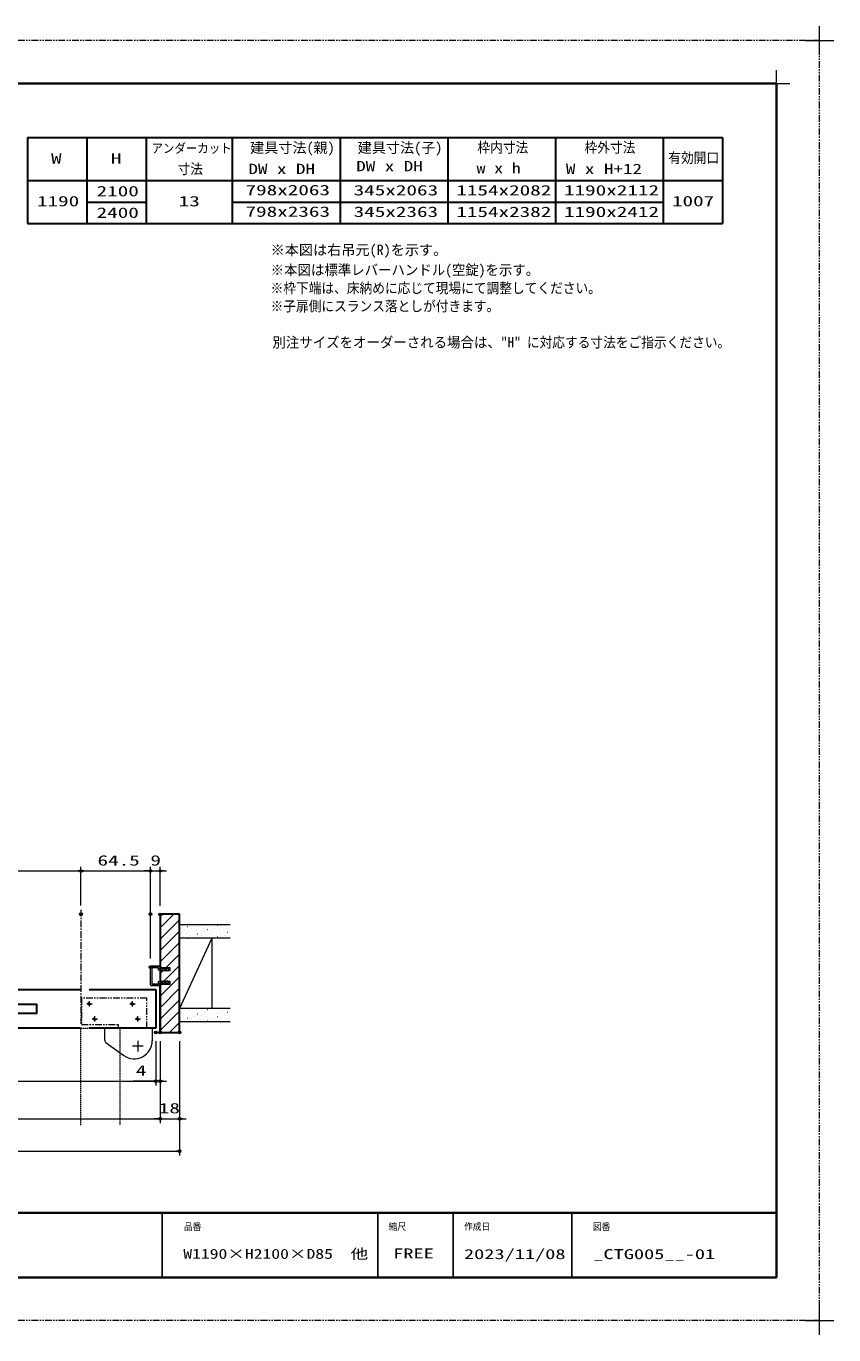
# Model space of a CAD drawing. Units: millimetres, scale not verified. Extents: x -1306 to 1306, y -607 to 607.
# Drawn here: x -349 to 400, y -607 to 607 of the extents above; entities that cross this region are included whole.
import ezdxf
from ezdxf.enums import TextEntityAlignment as Align

# ---------------------------------------------------------------- set-up
doc = ezdxf.new("R2010")
doc.units = ezdxf.units.MM
doc.header["$LTSCALE"] = 5
doc.header["$PDMODE"] = 32
doc.header["$PDSIZE"] = 2.5
for name, pattern in [('USER1', [2.5, 1.25, -0.25, 0.25, -0.25, 0.25, -0.25]), ('USER2', [0.375, 0.25, -0.125]), ('USER3', [2, 1.25, -0.25, 0.25, -0.25])]:
    doc.linetypes.add(name, pattern=pattern)
for name, color, linetype, lineweight in [('0-1_線(白)', 7, 'Continuous', 30), ('0-2_線(水)', 4, 'Continuous', 9), ('0-3_線(黄)', 2, 'Continuous', 15), ('0-6_寸法線', 3, 'Continuous', 13), ('0-7_0', 3, 'Continuous', 25), ('0-8_DEFPOINTS', 7, 'Continuous', 5), ('0-9_ハッチング', 6, 'Continuous', 9), ('0-A_中心線', 3, 'USER3', 9), ('0-B_陰線', 1, 'USER1', 9), ('0-C_点線(黄)', 2, 'USER2', 15), ('0-D_図面枠', 7, 'Continuous', 35), ('0-E_一般', 7, 'Continuous', 5)]:
    doc.layers.add(name, color=color, linetype=linetype, lineweight=lineweight)
doc.styles.add('ＭＳ ゴシック', font='')
doc.styles.get('ＭＳ ゴシック').set_extended_font_data('MS Gothic')

# ---------------------------------------------------------------- blocks, each defined once
blk = doc.blocks.new('_DOT')
at = {"layer": '0-7_0'}
blk.add_line((-2.5, 0), (-5, 0), dxfattribs=at)
for points in [[(0, 0), (-2.5, 0), (-2.48, 0.313)], [(0, 0), (-2.48, -0.313), (-2.5, 0)], [(0, 0), (-2.48, 0.313), (-2.421, 0.622)], [(0, 0), (-2.421, -0.622), (-2.48, -0.313)], [(0, 0), (-2.421, 0.622), (-2.324, 0.92)], [(0, 0), (-2.324, -0.92), (-2.421, -0.622)], [(0, 0), (-2.324, 0.92), (-2.191, 1.204)], [(0, 0), (-2.191, -1.204), (-2.324, -0.92)], [(0, 0), (-2.191, 1.204), (-2.023, 1.469)], [(0, 0), (-2.023, -1.469), (-2.191, -1.204)], [(0, 0), (-2.023, 1.469), (-1.822, 1.711)], [(0, 0), (-1.822, -1.711), (-2.023, -1.469)], [(0, 0), (-1.822, 1.711), (-1.594, 1.926)], [(0, 0), (-1.594, -1.926), (-1.822, -1.711)], [(0, 0), (-1.594, 1.926), (-1.34, 2.111)], [(0, 0), (-1.34, -2.111), (-1.594, -1.926)], [(0, 0), (-1.34, 2.111), (-1.064, 2.262)], [(0, 0), (-1.064, -2.262), (-1.34, -2.111)], [(0, 0), (-1.064, 2.262), (-0.773, 2.378)], [(0, 0), (-0.773, -2.378), (-1.064, -2.262)], [(0, 0), (-0.773, 2.378), (-0.468, 2.456)], [(0, 0), (-0.468, -2.456), (-0.773, -2.378)], [(0, 0), (-0.468, 2.456), (-0.157, 2.495)], [(0, 0), (-0.157, -2.495), (-0.468, -2.456)], [(0, 0), (-0.157, 2.495), (0.157, 2.495)], [(0, 0), (0.157, -2.495), (-0.157, -2.495)], [(0, 0), (0.157, 2.495), (0.468, 2.456)], [(0, 0), (0.468, 2.456), (0.773, 2.378)], [(0, 0), (0.773, 2.378), (1.064, 2.262)], [(0, 0), (1.064, 2.262), (1.34, 2.111)], [(0, 0), (1.34, 2.111), (1.594, 1.926)], [(0, 0), (1.594, 1.926), (1.822, 1.711)], [(0, 0), (1.822, 1.711), (2.023, 1.469)], [(0, 0), (2.023, 1.469), (2.191, 1.204)], [(0, 0), (2.191, 1.204), (2.324, 0.92)], [(0, 0), (2.324, 0.92), (2.421, 0.622)], [(0, 0), (2.421, 0.622), (2.48, 0.313)], [(0, 0), (2.48, 0.313), (2.5, 0)], [(0, 0), (0.468, -2.456), (0.157, -2.495)], [(0, 0), (0.773, -2.378), (0.468, -2.456)], [(0, 0), (1.064, -2.262), (0.773, -2.378)], [(0, 0), (1.34, -2.111), (1.064, -2.262)], [(0, 0), (1.594, -1.926), (1.34, -2.111)], [(0, 0), (1.822, -1.711), (1.594, -1.926)], [(0, 0), (2.023, -1.469), (1.822, -1.711)], [(0, 0), (2.191, -1.204), (2.023, -1.469)], [(0, 0), (2.324, -0.92), (2.191, -1.204)], [(0, 0), (2.421, -0.622), (2.324, -0.92)], [(0, 0), (2.48, -0.313), (2.421, -0.622)], [(0, 0), (2.5, 0), (2.48, -0.313)]]:
    blk.add_solid(points, dxfattribs=at)
blk = doc.blocks.new('グループ-13-1')
at = {"layer": '0-E_一般'}
for p, q in [((62041.6, -14029.5), (62041.6, -13365.5)), ((61709.6, -13697.5), (62373.6, -13697.5))]:
    blk.add_line(p, q, dxfattribs=at)

msp = doc.modelspace()

# ---------------------------------------------------------------- linework, layer by layer
at = {"layer": '0-1_線(白)'}
for p, q in [((-347.964, 504), (-347.964, 424)), ((-347.964, 504), (297.036, 504)), ((-292.964, 504), (-292.964, 424)), ((-237.964, 504), (-237.964, 424)), ((-157.964, 504), (-157.964, 424)), ((-57.964, 504), (-57.964, 424)), ((42.036, 504), (42.036, 424)), ((142.036, 504), (142.036, 424)), ((242.036, 504), (242.036, 424)), ((297.036, 504), (297.036, 424)), ((-347.964, 464), (297.036, 464)), ((-292.964, 444), (-237.964, 444)), ((-157.964, 444), (242.036, 444)), ((-347.964, 424), (297.036, 424)), ((-224.423, -216.763), (-224.923, -217.263)), ((-224.923, -217.263), (-224.923, -266.263)), ((-206.923, -216.763), (-224.423, -216.763)), ((-206.923, -326.763), (-206.923, -216.763)), ((-224.923, -269.463), (-224.923, -279.063)), ((-360.873, -286.763), (-298.898, -286.763)), ((-290.898, -286.763), (-228.923, -286.763)), ((-228.923, -286.763), (-228.923, -322.763)), ((-224.923, -326.263), (-224.923, -282.263)), ((-224.923, -282.263), (-224.923, -326.263)), ((-298.898, -322.763), (-360.873, -322.763)), ((-228.923, -322.763), (-290.898, -322.763)), ((-224.923, -326.263), (-224.423, -326.763)), ((-224.423, -326.763), (-206.923, -326.763))]:
    msp.add_line(p, q, dxfattribs=at)
msp.add_lwpolyline([(-419.373, -300.763), (-419.373, -308.763), (-339.373, -308.763), (-339.373, -300.763)], close=True, dxfattribs=at)
at = {"layer": '0-2_線(水)'}
for p, q in [((-276.335, -334.209), (-276.335, -322.763)), ((-232.335, -322.763), (-232.335, -334.396)), ((-275.198, -336.393), (-258.565, -348.046)), ((-240.723, -339.463), (-250.723, -339.463)), ((-245.723, -334.463), (-245.723, -344.463))]:
    msp.add_line(p, q, dxfattribs=at)
for centre, radius, start, end in [((-273.668, -334.209), 2.667, 180, 234.98435), ((-249.001, -334.396), 16.667, 234.98435, 0)]:
    msp.add_arc(centre, radius, start, end, dxfattribs=at)
at = {"layer": '0-3_線(黄)'}
for p, q in [((-160.067, -226.763), (-206.923, -226.763)), ((-160.067, -239.263), (-206.923, -239.263)), ((-176.923, -239.263), (-206.923, -304.263)), ((-176.923, -239.263), (-176.923, -304.263)), ((-160.067, -304.263), (-206.923, -304.263)), ((-160.067, -316.763), (-206.923, -316.763))]:
    msp.add_line(p, q, dxfattribs=at)
at = {"layer": '0-6_寸法線'}
for p, q in [((-679.423, -176.786), (-301.423, -176.786)), ((-298.423, -208.763), (-298.423, -172.786)), ((-298.423, -208.763), (-298.423, -172.786)), ((-295.423, -176.786), (-236.923, -176.786)), ((-236.923, -176.786), (-239.923, -176.786)), ((-233.923, -208.763), (-233.923, -172.786)), ((-233.923, -257.963), (-233.923, -172.786)), ((-233.923, -176.786), (-224.923, -176.786)), ((-224.923, -209.263), (-224.923, -172.786)), ((-221.923, -176.786), (-218.923, -176.786)), ((-233.923, -282.563), (-233.923, -265.963)), ((-233.773, -282.563), (-233.773, -265.963)), ((-225.223, -265.263), (-233.223, -265.263)), ((-225.223, -265.413), (-233.223, -265.413)), ((-226.472, -266.763), (-232.423, -266.763)), ((-226.634, -268.963), (-226.472, -266.763)), ((-225.229, -267.663), (-225.073, -265.569)), ((-224.982, -267.065), (-224.923, -265.575)), ((-224.923, -266.263), (-215.923, -266.263)), ((-222.312, -266.913), (-222.312, -267.663)), ((-221.512, -267.663), (-222.312, -266.913)), ((-221.012, -266.913), (-221.012, -267.663)), ((-220.212, -267.663), (-221.012, -266.913)), ((-218.912, -267.663), (-219.712, -266.913)), ((-219.712, -266.913), (-219.712, -267.663)), ((-218.412, -266.913), (-218.412, -267.663)), ((-216.923, -268.013), (-218.412, -266.913)), ((-215.923, -266.263), (-215.923, -269.463)), ((-223.915, -268.963), (-226.639, -268.963)), ((-222.312, -267.663), (-225.229, -267.663)), ((-215.923, -269.463), (-224.923, -269.463)), ((-223.915, -269.618), (-223.099, -268.963)), ((-223.915, -268.97), (-223.915, -269.618)), ((-223.915, -278.908), (-223.099, -279.563)), ((-223.915, -279.556), (-223.915, -278.908)), ((-222.312, -268.963), (-223.099, -268.963)), ((-222.312, -269.713), (-222.312, -268.963)), ((-221.512, -268.963), (-222.312, -269.713)), ((-222.312, -278.813), (-222.312, -279.563)), ((-221.512, -279.563), (-222.312, -278.813)), ((-221.012, -267.663), (-221.512, -267.663)), ((-221.012, -268.963), (-221.512, -268.963)), ((-221.012, -269.713), (-221.012, -268.963)), ((-220.212, -268.963), (-221.012, -269.713)), ((-221.012, -278.813), (-221.012, -279.563)), ((-220.212, -279.563), (-221.012, -278.813)), ((-219.712, -267.663), (-220.212, -267.663)), ((-219.712, -268.963), (-220.212, -268.963)), ((-219.712, -269.713), (-219.712, -268.963)), ((-218.912, -268.963), (-219.712, -269.713)), ((-219.712, -278.813), (-219.712, -279.563)), ((-218.912, -279.563), (-219.712, -278.813)), ((-218.412, -267.663), (-218.912, -267.663)), ((-218.412, -268.963), (-218.912, -268.963)), ((-216.923, -268.613), (-218.412, -269.713)), ((-218.412, -269.713), (-218.412, -268.963)), ((-218.412, -278.813), (-218.412, -279.563)), ((-216.923, -279.913), (-218.412, -278.813)), ((-216.923, -268.613), (-216.923, -268.013)), ((-225.223, -283.113), (-233.223, -283.113)), ((-225.223, -283.263), (-233.223, -283.263)), ((-223.915, -279.563), (-226.639, -279.563)), ((-226.639, -279.563), (-226.472, -281.763)), ((-225.229, -280.863), (-225.073, -282.957)), ((-222.312, -280.863), (-225.229, -280.863)), ((-224.982, -282.261), (-224.923, -282.951)), ((-222.312, -279.563), (-223.099, -279.563)), ((-222.312, -281.613), (-222.312, -280.863)), ((-221.512, -280.863), (-222.312, -281.613)), ((-221.012, -279.563), (-221.512, -279.563)), ((-221.012, -280.863), (-221.512, -280.863)), ((-221.012, -281.613), (-221.012, -280.863)), ((-220.212, -280.863), (-221.012, -281.613)), ((-219.712, -279.563), (-220.212, -279.563)), ((-219.712, -280.863), (-220.212, -280.863)), ((-218.912, -280.863), (-219.712, -281.613)), ((-219.712, -281.613), (-219.712, -280.863)), ((-218.412, -279.563), (-218.912, -279.563)), ((-218.412, -280.863), (-218.912, -280.863)), ((-216.923, -280.513), (-218.412, -281.613)), ((-218.412, -281.613), (-218.412, -280.863)), ((-216.923, -279.913), (-216.923, -280.513)), ((-228.923, -334.763), (-228.923, -375.763)), ((-228.923, -334.763), (-228.923, -375.763)), ((-224.923, -334.763), (-224.923, -410.763)), ((-224.923, -334.763), (-224.923, -410.763)), ((-224.923, -334.763), (-224.923, -375.763)), ((-206.923, -334.763), (-206.923, -410.763)), ((-206.923, -334.763), (-206.923, -440.763)), ((-525.923, -371.763), (-231.923, -371.763)), ((-231.923, -371.763), (-250.066, -371.763)), ((-224.923, -371.763), (-228.923, -371.763)), ((-221.923, -371.763), (-218.923, -371.763)), ((-752.923, -406.763), (-227.923, -406.763)), ((-227.923, -406.763), (-230.923, -406.763)), ((-224.923, -406.763), (-206.923, -406.763)), ((-203.923, -406.763), (-200.923, -406.763)), ((-770.923, -436.763), (-209.923, -436.763))]:
    msp.add_line(p, q, dxfattribs=at)
for points in [[(-226.472, -281.763), (-232.423, -281.763), (-232.423, -266.763)], [(-224.923, -279.063), (-215.923, -279.063), (-215.923, -282.263), (-224.923, -282.263)]]:
    msp.add_lwpolyline(points, dxfattribs=at)
for centre, radius, start, end in [((-233.223, -265.963), 0.7, 90, 180), ((-233.223, -265.963), 0.55, 90, 180), ((-225.223, -265.563), 0.3, 357.72528, 90), ((-225.223, -265.563), 0.15, 357.72528, 90), ((-233.223, -282.563), 0.7, 180, 270), ((-233.223, -282.563), 0.55, 180, 270), ((-225.223, -282.963), 0.3, 270, 2.27472), ((-225.223, -282.963), 0.15, 270, 2.27472)]:
    msp.add_arc(centre, radius, start, end, dxfattribs=at)
at = {"layer": '0-7_0', "color": 7}
for p, q in [((-222.964, -494), (-222.964, -554)), ((-22.964, -494), (-22.964, -554)), ((47.036, -494), (47.036, -554)), ((157.036, -494), (157.036, -554))]:
    msp.add_line(p, q, dxfattribs=at)
at = {"layer": '0-8_DEFPOINTS'}
for p, q in [((347.036, 541.55), (347.036, 566.45)), ((334.586, 554), (359.486, 554))]:
    msp.add_line(p, q, dxfattribs=at)
for p in [(-298.423, -176.786), (-233.923, -176.786), (-298.423, -216.763), (-233.923, -216.763), (-224.923, -217.263), (-233.923, -265.963), (-228.923, -326.763), (-224.923, -326.763), (-206.923, -326.763), (-228.923, -371.763), (-224.923, -371.763), (-224.923, -406.763), (-206.923, -406.763), (-206.923, -436.763)]:
    msp.add_point(p, dxfattribs=at)
at = {"layer": '0-9_ハッチング'}
for p, q in [((-224.923, -218.81), (-222.876, -216.763)), ((-224.923, -229.417), (-212.269, -216.763)), ((-224.923, -240.023), (-206.923, -222.023)), ((-206.08, -229.71), (-206.03, -229.71)), ((-203.428, -227.058), (-203.378, -227.058)), ((-199.451, -228.384), (-199.401, -228.384)), ((-195.473, -229.71), (-195.423, -229.71)), ((-192.822, -227.058), (-192.772, -227.058)), ((-188.844, -228.384), (-188.794, -228.384)), ((-184.867, -229.71), (-184.817, -229.71)), ((-182.215, -227.058), (-182.165, -227.058)), ((-178.238, -228.384), (-178.188, -228.384)), ((-174.26, -229.71), (-174.21, -229.71)), ((-171.609, -227.058), (-171.559, -227.058)), ((-167.631, -228.384), (-167.581, -228.384)), ((-163.654, -229.71), (-163.604, -229.71)), ((-161.002, -227.058), (-160.952, -227.058)), ((-224.923, -250.63), (-206.923, -232.63)), ((-204.754, -233.688), (-204.704, -233.688)), ((-203.428, -237.665), (-203.378, -237.665)), ((-202.102, -231.036), (-202.052, -231.036)), ((-200.777, -235.013), (-200.727, -235.013)), ((-199.451, -238.991), (-199.401, -238.991)), ((-198.125, -232.362), (-198.075, -232.362)), ((-196.799, -236.339), (-196.749, -236.339)), ((-194.148, -233.688), (-194.098, -233.688)), ((-192.822, -237.665), (-192.772, -237.665)), ((-191.496, -231.036), (-191.446, -231.036)), ((-190.17, -235.013), (-190.12, -235.013)), ((-188.844, -238.991), (-188.794, -238.991)), ((-187.518, -232.362), (-187.468, -232.362)), ((-186.193, -236.339), (-186.143, -236.339)), ((-183.541, -233.688), (-183.491, -233.688)), ((-182.215, -237.665), (-182.165, -237.665)), ((-180.889, -231.036), (-180.839, -231.036)), ((-179.563, -235.013), (-179.513, -235.013)), ((-178.238, -238.991), (-178.188, -238.991)), ((-176.912, -232.362), (-176.862, -232.362)), ((-175.586, -236.339), (-175.536, -236.339)), ((-172.934, -233.688), (-172.884, -233.688)), ((-171.609, -237.665), (-171.559, -237.665)), ((-170.283, -231.036), (-170.233, -231.036)), ((-168.957, -235.013), (-168.907, -235.013)), ((-167.631, -238.991), (-167.581, -238.991)), ((-166.305, -232.362), (-166.255, -232.362)), ((-164.979, -236.339), (-164.929, -236.339)), ((-162.328, -233.688), (-162.278, -233.688)), ((-161.002, -237.665), (-160.952, -237.665)), ((-224.923, -261.237), (-206.923, -243.237)), ((-219.343, -266.263), (-206.923, -253.843)), ((-221.536, -279.063), (-206.923, -264.45)), ((-224.923, -271.843), (-222.543, -269.463)), ((-224.923, -293.057), (-206.923, -275.057)), ((-224.923, -282.45), (-224.736, -282.263)), ((-224.923, -303.663), (-206.923, -285.663)), ((-224.923, -314.27), (-206.923, -296.27)), ((-224.923, -324.876), (-206.923, -306.876)), ((-206.08, -314.563), (-206.03, -314.563)), ((-204.754, -307.934), (-204.704, -307.934)), ((-203.428, -311.911), (-203.378, -311.911)), ((-202.102, -305.282), (-202.052, -305.282)), ((-200.777, -309.26), (-200.727, -309.26)), ((-199.451, -313.237), (-199.401, -313.237)), ((-198.125, -306.608), (-198.075, -306.608)), ((-196.799, -310.585), (-196.749, -310.585)), ((-195.473, -314.563), (-195.423, -314.563)), ((-194.148, -307.934), (-194.098, -307.934)), ((-192.822, -311.911), (-192.772, -311.911)), ((-191.496, -305.282), (-191.446, -305.282)), ((-190.17, -309.26), (-190.12, -309.26)), ((-188.844, -313.237), (-188.794, -313.237)), ((-187.518, -306.608), (-187.468, -306.608)), ((-186.193, -310.585), (-186.143, -310.585)), ((-184.867, -314.563), (-184.817, -314.563)), ((-183.541, -307.934), (-183.491, -307.934)), ((-182.215, -311.911), (-182.165, -311.911)), ((-180.889, -305.282), (-180.839, -305.282)), ((-179.563, -309.26), (-179.513, -309.26)), ((-178.238, -313.237), (-178.188, -313.237)), ((-176.912, -306.608), (-176.862, -306.608)), ((-175.586, -310.585), (-175.536, -310.585)), ((-174.26, -314.563), (-174.21, -314.563)), ((-172.934, -307.934), (-172.884, -307.934)), ((-171.609, -311.911), (-171.559, -311.911)), ((-170.283, -305.282), (-170.233, -305.282)), ((-168.957, -309.26), (-168.907, -309.26)), ((-167.631, -313.237), (-167.581, -313.237)), ((-166.305, -306.608), (-166.255, -306.608)), ((-164.979, -310.585), (-164.929, -310.585)), ((-163.654, -314.563), (-163.604, -314.563)), ((-162.328, -307.934), (-162.278, -307.934)), ((-161.002, -311.911), (-160.952, -311.911)), ((-216.203, -326.763), (-206.923, -317.483)), ((-202.102, -315.889), (-202.052, -315.889)), ((-191.496, -315.889), (-191.446, -315.889)), ((-180.889, -315.889), (-180.839, -315.889)), ((-170.283, -315.889), (-170.233, -315.889))]:
    msp.add_line(p, q, dxfattribs=at)
at = {"layer": '0-A_中心線'}
msp.add_line((-298.423, -212.763), (-298.423, -318.763), dxfattribs=at)
at = {"layer": '0-B_陰線', "color": 4}
for p, q in [((387.036, 594), (-1292.964, 594)), ((387.036, -594), (387.036, 594)), ((387.036, -594), (-1292.964, -594))]:
    msp.add_line(p, q, dxfattribs=at)
at = {"layer": '0-B_陰線'}
for p, q in [((-293.123, -299.963), (-288.123, -299.963)), ((-290.623, -302.463), (-290.623, -297.463)), ((-253.123, -299.963), (-248.123, -299.963)), ((-250.623, -302.463), (-250.623, -297.463)), ((-288.123, -313.963), (-283.123, -313.963)), ((-285.623, -316.463), (-285.623, -311.463)), ((-248.123, -313.963), (-243.123, -313.963)), ((-245.623, -316.463), (-245.623, -311.463))]:
    msp.add_line(p, q, dxfattribs=at)
msp.add_lwpolyline([(-237.373, -322.763), (-237.373, -294.713), (-297.873, -294.713), (-297.873, -319.213), (-263.873, -319.213), (-263.873, -322.763)], dxfattribs=at)
for centre in [(-290.623, -299.963), (-250.623, -299.963), (-285.623, -313.963), (-245.623, -313.963)]:
    msp.add_circle(centre, 1.25, dxfattribs=at)
at = {"layer": '0-C_点線(黄)'}
for p, q in [((-298.423, -322.663), (-262.423, -322.663)), ((-298.423, -412.836), (-298.423, -322.663)), ((-262.423, -322.663), (-262.423, -412.836))]:
    msp.add_line(p, q, dxfattribs=at)
at = {"layer": '0-D_図面枠'}
msp.add_line((-1252.964, -494), (347.036, -494), dxfattribs=at)
msp.add_lwpolyline([(-1252.964, -554), (347.036, -554), (347.036, 554), (-1252.964, 554)], close=True, dxfattribs=at)

# ---------------------------------------------------------------- block references
at = {"layer": '0-6_寸法線', "xscale": 0.6, "yscale": 0.6}
for p in [(-298.423, -176.786), (-233.923, -176.786), (-233.923, -176.786), (-228.923, -371.763), (-228.923, -371.763), (-224.923, -406.763), (-224.923, -406.763), (-206.923, -436.763)]:
    msp.add_blockref('_DOT', p, dxfattribs=at)
at = {"layer": '0-6_寸法線', "xscale": 0.6, "yscale": 0.6, "rotation": 180}
for p in [(-298.423, -176.786), (-224.923, -176.786), (-224.923, -371.763), (-206.923, -406.763)]:
    msp.add_blockref('_DOT', p, dxfattribs=at)
at = {"layer": '0-B_陰線', "xscale": 0.04, "yscale": 0.04}
for p in [(-2094.629, 1141.9), (-2094.629, -46.1)]:
    msp.add_blockref('グループ-13-1', p, dxfattribs=at)

# ---------------------------------------------------------------- texts
at = {"layer": '0-3_線(黄)', "style": 'ＭＳ ゴシック'}
for s, height, width, p in [('アンダーカット', 8.659, 0.9, (-232.952, 487.081)), ('枠内寸法', 9.604, 0.9, (69.562, 487.002)), ('枠外寸法', 9.604, 0.9, (168.954, 487.002)), ('W', 9.604, 1.5, (-326.183, 476.91)), ('H', 9.604, 1.5, (-270.645, 476.91)), ('有効開口', 9.604, 0.9, (246.675, 477.449)), ('寸法', 9.604, 0.9, (-208.813, 467.122)), ('DW x DH', 9.604, 1.35, (-142.982, 467.122)), ('DW x DH', 9.604, 1.35, (-42.954, 469.69)), ('w x h', 9.621, 1.25, (68.747, 467.877)), ('W x H+12', 9.621, 1.35, (151.616, 467.122)), ('1190', 9.604, 1.5, (-339.269, 437.203)), ('2100', 9.604, 1.5, (-283.926, 446.499)), ('13', 9.604, 1.5, (-207.728, 437.164)), ('798x2063', 9.604, 1.5, (-145.685, 447.491)), ('345x2063', 9.604, 1.5, (-45.374, 447.341)), ('1154x2082', 9.604, 1.5, (49.914, 447.277)), ('1190x2112', 9.604, 1.5, (149.881, 447.277)), ('1007', 9.604, 1.5, (250.077, 437.252)), ('2400', 9.604, 1.5, (-283.926, 426.499)), ('798x2363', 9.604, 1.5, (-145.685, 427.491)), ('345x2363', 9.604, 1.5, (-45.374, 427.341)), ('1154x2382', 9.604, 1.5, (49.914, 427.277)), ('1190x2412', 9.604, 1.5, (149.881, 427.277)), ('※本図は標準レバーハンドル(空錠)を示す。', 9.621, 0.95, (-122.427, 373.379)), ('※枠下端は、床納めに応じて現場にて調整してください。', 9.604, 0.9, (-122.427, 356.531)), ('※子扉側にスランス落としが付きます。', 9.604, 0.9, (-122.427, 339.719)), ('別注サイズをオーダーされる場合は、"H"', 9.621, 0.95, (-120.734, 306.186)), ('に対応する寸法をご指示ください。', 9.604, 0.9, (115.458, 306.186))]:
    msp.add_text(s, height=height, dxfattribs=dict(at, width=width)).set_placement(p, align=Align.BOTTOM_LEFT)
for s, height, p in [('建具寸法(親)', 9.604, (-141.502, 486.825)), ('建具寸法(子)', 9.604, (-41.613, 486.825)), ('※本図は右吊元(R)を示す。', 9.621, (-122.427, 391.951))]:
    msp.add_text(s, height=height, dxfattribs=at).set_placement(p, align=Align.BOTTOM_LEFT)
at = {"layer": '0-6_寸法線', "style": 'ＭＳ ゴシック', "width": 1.5}
for s, p in [('64.5', (-283.078, -174.636)), ('9', (-233.947, -174.636)), ('4', (-247.495, -369.613)), ('18', (-226.161, -404.613))]:
    msp.add_text(s, height=9.604, dxfattribs=at).set_placement(p, align=Align.BOTTOM_LEFT)
at = {"layer": '0-D_図面枠', "style": 'ＭＳ ゴシック'}
for s, height, width, p in [('品番', 6.452, 0.9, (-202.964, -512.073)), ('縮尺', 6.452, 0.9, (-12.964, -512.038)), ('作成日', 6.452, 0.9, (57.036, -511.963)), ('図番', 6.452, 0.9, (176.633, -512.073)), ('W1190×H2100×D85\u3000他', 9.236, 1.3, (-203.459, -539.518)), ('FREE', 9.238, 1.5, (-8.665, -539.129)), ('2023/11/08', 9.238, 1.5, (57.036, -539.776)), ('_CTG005__-01', 9.238, 1.5, (177.071, -539.776))]:
    msp.add_text(s, height=height, dxfattribs=dict(at, width=width)).set_placement(p, align=Align.BOTTOM_LEFT)

doc.saveas('drawing.dxf')
